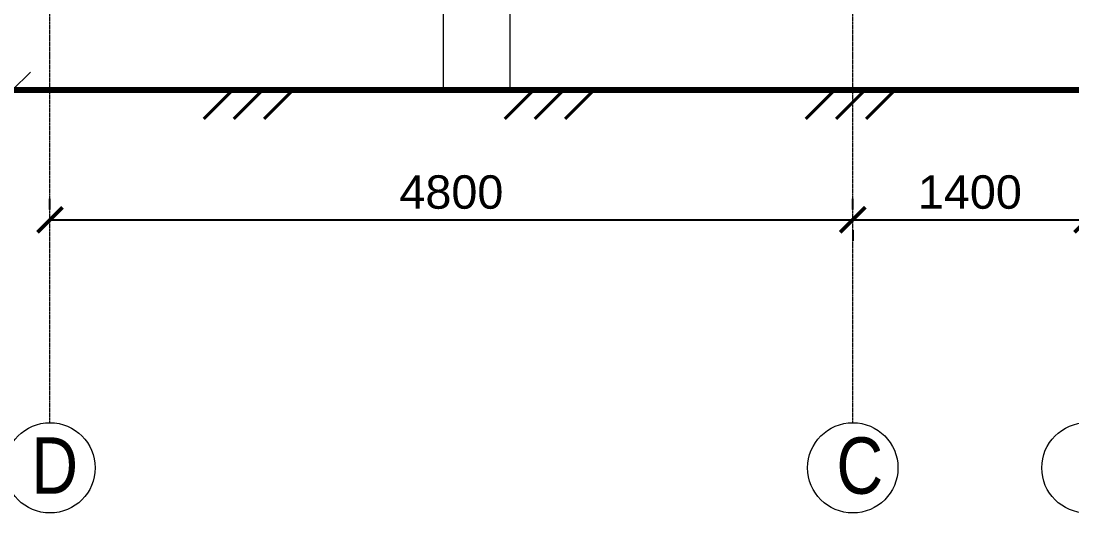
# Model space of a CAD drawing. Header units: millimetres. Extents: x 52 to 69096, y 37 to 64062.
# Drawn here: x 53061 to 59344, y 55475 to 58418 of the extents above; entities that cross this region are included whole.
import ezdxf

# ---------------------------------------------------------------- set-up
doc = ezdxf.new("R2010")
doc.units = ezdxf.units.MM
doc.linetypes.add('ACAD_ISO04W100', pattern=[30, 24, -3, 0, -3])
for name, color, linetype, lineweight, true_color in [('отметки', 7, 'Continuous', 18, 0x000000), ('разрез', 7, 'Continuous', 25, 0x000000), ('разрез @ 5', 7, 'Continuous', 25, 0x000000), ('фасад', 7, 'Continuous', 25, 0x000000), ('фасад @ 100', 7, 'Continuous', 25, 0x000000)]:
    doc.layers.add(name, color=color, linetype=linetype, lineweight=lineweight, true_color=true_color)
doc.styles.get("Standard").update_dxf_attribs({"font": 'arial.ttf'})
doc.styles.add('стиль6', font='ARIALN.TTF')
doc.dimstyles.new('Копиягг', dxfattribs={"dimtxt": 2, "dimasz": 1.5, "dimexe": 1.25, "dimexo": 0.625, "dimtad": 1, "dimdec": 0, "dimtxsty": 'Standard', "dimblk": 'ARCHTICK', "dimcen": 2.5, "dimadec": 0, "dimazin": 0, "dimtfac": 1, "dimtdec": 0, "dimtmove": 0, "dimatfit": 3, "dimfxl": 1, "dimarcsym": 0})

# ---------------------------------------------------------------- blocks, each defined once
blk = doc.blocks.new('_ArchTick')
at = {"color": 0, "linetype": 'ByBlock', "const_width": 0.15}
blk.add_lwpolyline([(-0.5, -0.5), (0.5, 0.5)], dxfattribs=at)
blk = doc.blocks.new('*D46')
at = {"layer": 'Defpoints', "color": 0, "linetype": 'ByBlock', "transparency": 16777216}
for p in [(53233.7, 57228.7), (58033.7, 57228.7), (58033.7, 57228.7)]:
    blk.add_point(p, dxfattribs=at)
at = {"layer": 'фасад', "color": 0, "linetype": 'ByBlock', "lineweight": -2, "transparency": 16777216}
for p, q in [((53233.7, 57291.2), (53233.7, 57353.7)), ((58033.7, 57291.2), (58033.7, 57353.7)), ((53233.7, 57228.7), (58033.7, 57228.7))]:
    blk.add_line(p, q, dxfattribs=at)
at = {"layer": 'фасад', "color": 0, "linetype": 'ByBlock', "lineweight": -2, "transparency": 16777216, "xscale": 150, "yscale": 150, "zscale": 150, "rotation": 180}
blk.add_blockref('_ArchTick', (53233.7, 57228.7), dxfattribs=at)
at = {"layer": 'фасад', "color": 0, "linetype": 'ByBlock', "lineweight": -2, "transparency": 16777216, "xscale": 150, "yscale": 150, "zscale": 150}
blk.add_blockref('_ArchTick', (58033.7, 57228.7), dxfattribs=at)
at = {"layer": 'фасад', "color": 0, "linetype": 'ByBlock', "transparency": 16777216, "insert": (55633.7, 57393.4), "char_height": 200, "attachment_point": 5}
blk.add_mtext('4800', dxfattribs=at)
blk = doc.blocks.new('*D48')
at = {"layer": 'Defpoints', "color": 0, "linetype": 'ByBlock', "transparency": 16777216}
for p in [(58033.7, 57228.7), (59433.7, 57228.7), (59433.7, 57228.7)]:
    blk.add_point(p, dxfattribs=at)
at = {"layer": 'фасад', "color": 0, "linetype": 'ByBlock', "lineweight": -2, "transparency": 16777216}
for p, q in [((58033.7, 57228.7), (59433.7, 57228.7)), ((58033.7, 57166.2), (58033.7, 57103.7)), ((59433.7, 57166.2), (59433.7, 57103.7))]:
    blk.add_line(p, q, dxfattribs=at)
at = {"layer": 'фасад', "color": 0, "linetype": 'ByBlock', "lineweight": -2, "transparency": 16777216, "xscale": 150, "yscale": 150, "zscale": 150, "rotation": 180}
blk.add_blockref('_ArchTick', (58033.7, 57228.7), dxfattribs=at)
at = {"layer": 'фасад', "color": 0, "linetype": 'ByBlock', "lineweight": -2, "transparency": 16777216, "xscale": 150, "yscale": 150, "zscale": 150}
blk.add_blockref('_ArchTick', (59433.7, 57228.7), dxfattribs=at)
at = {"layer": 'фасад', "color": 0, "linetype": 'ByBlock', "transparency": 16777216, "insert": (58733.7, 57393.4), "char_height": 200, "attachment_point": 5}
blk.add_mtext('1400', dxfattribs=at)

msp = doc.modelspace()

# ---------------------------------------------------------------- linework, layer by layer
at = {"layer": 'отметки', "linetype": 'ByBlock'}
msp.add_line((53008.3, 58003.3), (53117.6, 58112.6), dxfattribs=at)
at = {"layer": 'разрез', "linetype": 'ACAD_ISO04W100', "lineweight": 18, "ltscale": 0.5}
for p, q in [((58033.7, 56014.9), (58033.7, 62689.9)), ((53233.7, 56014.9), (53233.7, 62606.1))]:
    msp.add_line(p, q, dxfattribs=at)
at = {"layer": 'разрез', "linetype": 'ByBlock', "lineweight": 80}
msp.add_line((65428.3, 58003.3), (52377.6, 58003.3), dxfattribs=at)
at = {"layer": 'разрез', "linetype": 'ByBlock', "lineweight": 40}
for p, q in [((54324.9, 58003.3), (54153.4, 57831.8)), ((54504.9, 58003.3), (54333.4, 57831.8)), ((54684.9, 58003.3), (54513.4, 57831.8))]:
    msp.add_line(p, q, dxfattribs=at)
at = {"layer": 'разрез', "linetype": 'ByBlock', "lineweight": 40, "ltscale": 0.5}
for p, q in [((56124.9, 58003.3), (55953.4, 57831.8)), ((56304.9, 58003.3), (56133.4, 57831.8)), ((56484.9, 58003.3), (56313.4, 57831.8)), ((57924.9, 58003.3), (57753.4, 57831.8)), ((58104.9, 58003.3), (57933.4, 57831.8)), ((58284.9, 58003.3), (58113.4, 57831.8))]:
    msp.add_line(p, q, dxfattribs=at)
at = {"layer": 'разрез', "linetype": 'ByBlock', "lineweight": 18}
for points in [[(55583.7, 59163.3), (55583.7, 58003.3)], [(55983.7, 59163.3), (55983.7, 58003.3)]]:
    msp.add_lwpolyline(points, dxfattribs=at)
for centre in [(53233.7, 55744.9), (58033.7, 55744.9), (59433.7, 55744.9)]:
    msp.add_circle(centre, 270, dxfattribs=at)

# ---------------------------------------------------------------- texts
at = {"layer": 'разрез @ 5', "linetype": 'ByBlock', "lineweight": 18, "char_height": 337.5, "attachment_point": 1, "style": 'стиль6'}
for s, insert in [('D', (53122.5, 55927.4)), ('C', (57936, 55927.4))]:
    msp.add_mtext_dynamic_manual_height_columns(s, width=253.168, gutter_width=75, heights=[0], dxfattribs=dict(at, insert=insert))

# ---------------------------------------------------------------- dimensions: what is measured, and where the dimension line sits
at = {"layer": 'фасад @ 100', "linetype": 'ByBlock'}
for base, p1, p2, picture, middle in [((58033.7, 57228.7), (53233.7, 57228.7), (58033.7, 57228.7), '*D46', (55633.7, 57393.4)), ((59433.7, 57228.7), (58033.7, 57228.7), (59433.7, 57228.7), '*D48', (58733.7, 57393.4))]:
    dim = msp.add_linear_dim(base=base, p1=p1, p2=p2, dimstyle='Копиягг', override={"dimscale": 100, "dimtix": 0, "dimtofl": 1, "dimtmove": 0, "dimatfit": 3}, dxfattribs=at)
    dim.commit()
    dim.dimension.update_dxf_attribs({"geometry": picture, "text_midpoint": middle})

doc.saveas('drawing.dxf')
